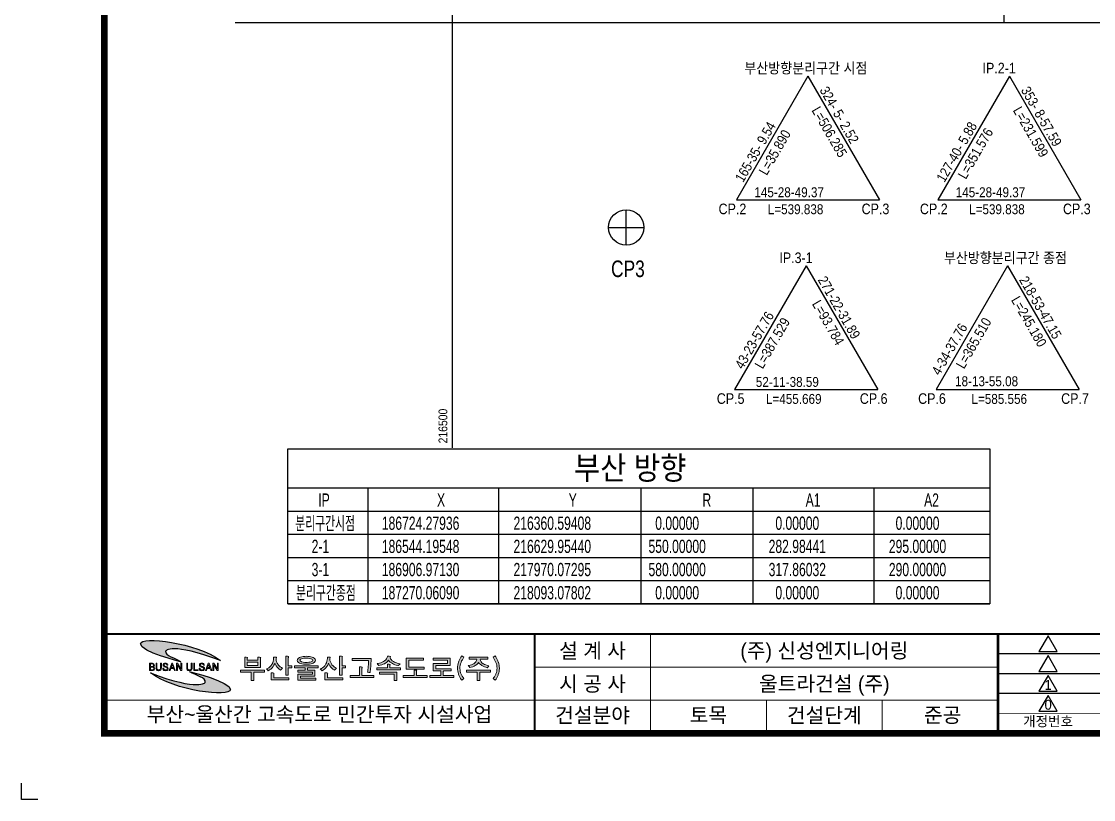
# Model space of a CAD drawing. Header units: inches. Extents: x 0 to 2523, y 0 to 1782.
# Drawn here: x 0 to 971, y 0 to 705 of the extents above; entities that cross this region are included whole.
import ezdxf
from ezdxf.enums import TextEntityAlignment as Align

# ---------------------------------------------------------------- set-up
doc = ezdxf.new("R2010")
doc.units = ezdxf.units.IN
doc.header["$LTSCALE"] = 12
doc.header["$MEASUREMENT"] = 0
for name, color, linetype in [('CA-TABL-LIN1', 4, 'Continuous'), ('CA-TABL-LIN2', 1, 'Continuous'), ('CA-TABL-TEX1', 6, 'Continuous'), ('CA-TABL-TEX2', 3, 'Continuous'), ('CV-GRID-LINE', 1, 'Continuous'), ('CV-GRID-TEXT', 4, 'Continuous'), ('CV-SURV-SYMB', 3, 'Continuous'), ('CV-SURV-TEXT', 3, 'Continuous'), ('CX-BORD', 3, 'Continuous'), ('CX-BORD-LIN1', 4, 'Continuous'), ('CX-BORD-LIN2', 3, 'Continuous'), ('CX-BORD-TEX2', 7, 'Continuous'), ('CX-BORD-TEX3', 6, 'Continuous'), ('CX-MISC', 2, 'Continuous'), ('CZ-TEX1', 6, 'Continuous')]:
    doc.layers.add(name, color=color, linetype=linetype)
doc.styles.add('GHG1', font='Dotum.ttf')
doc.styles.add('GHS', font='Dotum.ttf')
doc.styles.add('RP2', font='Dotum.ttf')
doc.styles.add('TB_TEXT', font='Dotum.ttf')
doc.styles.add('TB_WBTXT', font='Dotum.ttf')
doc.styles.add('TB_WMTXT', font='Dotum.ttf')

# ---------------------------------------------------------------- blocks, each defined once
blk = doc.blocks.new('CXGLOGO-EX흑백1')
h = blk.add_hatch(color=74)
edge = h.paths.add_edge_path()
edge.add_spline(control_points=[(3.24, 1.49), (1.67, 2.6), (-1.78, 3.37), (-1.38, 4.71), (-1.38, 4.71), (-1.38, 4.71), (0.38, 7.51), (15.15, 1.88), (15.15, 1.88), (8, 7.3), (-8.94, 9.33), (-8.99, 6.91), (-8.99, 6.91), (-9.03, 4.5), (3.24, 1.49), (3.24, 1.49)], knot_values=[0, 0, 0, 0, 0.25, 0.25, 0.25, 0.25, 0.5, 0.5, 0.5, 0.5, 0.75, 0.75, 0.75, 0.75, 1, 1, 1, 1], degree=3, periodic=0)
h = blk.add_hatch(color=256)
h.paths.add_polyline_path([(63.25, -2.21), (67.68, -2.21), (67.68, -4.14), (68.44, -4.14), (68.44, -1.6), (63.25, -1.6)])
h.paths.add_polyline_path([(74.44, -1.23), (74.5, -1.07), (74.18, -0.99), (73.66, -0.99), (73.66, -2.67), (70.41, -2.67), (70.41, -3.28), (77.61, -3.28), (77.61, -2.67), (74.41, -2.67), (74.41, -1.3)])
h.paths.add_polyline_path([(93.49, -1.61), (96.71, -1.61), (96.71, -0.99), (89.51, -0.99), (89.51, -1.61), (92.73, -1.61), (92.73, -4.14), (93.49, -4.14)])
h.paths.add_polyline_path([(98.53, -1.72), (98.37, -2.14), (98.33, -2.24), (98.14, -2.64), (97.91, -3.02), (97.66, -3.37), (97.51, -3.56), (98.15, -4.08), (98.41, -3.72), (98.64, -3.35), (98.84, -2.96), (99.02, -2.55), (99.1, -2.3), (99.23, -1.88), (99.33, -1.44), (99.4, -1.01), (99.43, -0.57), (99.43, -0.39), (99.41, 0.03), (99.35, 0.47), (99.26, 0.9), (99.13, 1.34), (99.11, 1.39), (98.97, 1.77), (98.79, 2.15), (98.58, 2.55), (98.35, 2.95), (98.16, 3.25), (97.51, 2.85), (97.76, 2.5), (97.99, 2.12), (98.19, 1.72), (98.35, 1.32), (98.51, 0.88), (98.62, 0.44), (98.69, 0.02), (98.72, -0.4), (98.72, -0.42), (98.7, -0.86), (98.63, -1.29)])
h.paths.add_polyline_path([(93.89, 1.53), (93.7, 1.9), (93.59, 2.25), (95.94, 2.25), (95.94, 2.86), (90.28, 2.86), (90.28, 2.25), (92.65, 2.25), (92.53, 1.84), (92.33, 1.47), (92.04, 1.16), (91.73, 0.92), (91.38, 0.74), (91, 0.59), (90.57, 0.47), (90.09, 0.38), (89.95, 0.36), (90.26, 0.07), (90.53, -0.26), (90.95, -0.16), (91.37, -0.02), (91.77, 0.15), (92.15, 0.37), (92.57, 0.66), (92.88, 0.96), (93.09, 1.27), (93.11, 1.32), (93.33, 1.02), (93.63, 0.73), (94.03, 0.44), (94.15, 0.37), (94.54, 0.16), (94.94, -0.02), (95.35, -0.17), (95.77, -0.28), (96, 0.01), (96.29, 0.32), (95.8, 0.42), (95.36, 0.55), (94.97, 0.7), (94.62, 0.88), (94.53, 0.93), (94.17, 1.21)])
h.paths.add_polyline_path([(86.94, -1.7), (87.06, -2.13), (87.12, -2.3), (87.28, -2.72), (87.46, -3.12), (87.67, -3.51), (87.91, -3.88), (88.06, -4.08), (88.71, -3.56), (88.44, -3.21), (88.2, -2.85), (87.98, -2.45), (87.89, -2.24), (87.73, -1.81), (87.61, -1.38), (87.54, -0.96), (87.51, -0.52), (87.51, -0.42), (87.53, -0.01), (87.6, 0.42), (87.7, 0.86), (87.85, 1.3), (87.85, 1.32), (88.03, 1.74), (88.24, 2.13), (88.46, 2.51), (88.71, 2.85), (88.05, 3.25), (87.8, 2.85), (87.57, 2.45), (87.37, 2.06), (87.21, 1.67), (87.1, 1.39), (86.97, 0.95), (86.88, 0.52), (86.82, 0.08), (86.8, -0.35), (86.8, -0.39), (86.81, -0.83), (86.86, -1.26)])
h.paths.add_polyline_path([(79.45, 1.02), (79.45, -1.26), (81.7, -1.26), (81.7, -2.67), (78.45, -2.67), (78.45, -3.28), (85.65, -3.28), (85.65, -2.67), (82.45, -2.67), (82.45, -1.49), (82.46, -1.45), (82.49, -1.41), (82.54, -1.33), (82.55, -1.26), (84.84, -1.26), (84.84, -0.65), (80.21, -0.65), (80.21, 0.42), (84.56, 0.42), (84.56, 2.62), (79.47, 2.62), (79.47, 2), (83.8, 2), (83.8, 1.02)])
h.paths.add_polyline_path([(76.55, 2.56), (71.31, 2.56), (71.31, -0.7), (76.71, -0.7), (76.71, -0.1), (72.08, -0.1), (72.08, 1.94), (76.55, 1.94)])
h.paths.add_polyline_path([(66.12, 0.8), (65.59, 0.8), (65.59, -0.3), (62.37, -0.3), (62.37, -0.9), (69.57, -0.9), (69.57, -0.3), (66.36, -0.3), (66.36, 0.47), (66.39, 0.55), (66.45, 0.71)])
h.paths.add_polyline_path([(66.51, 3.1), (66.13, 3.15), (65.62, 3.15), (65.55, 2.77), (65.38, 2.41), (65.1, 2.07), (64.75, 1.78), (64.42, 1.56), (64.06, 1.38), (63.66, 1.22), (63.23, 1.08), (62.77, 0.98), (62.49, 0.94), (62.76, 0.65), (63.01, 0.34), (63.46, 0.46), (63.9, 0.59), (64.3, 0.74), (64.68, 0.92), (64.87, 1.02), (65.3, 1.3), (65.63, 1.59), (65.88, 1.89), (65.96, 2.01), (66.16, 1.71), (66.45, 1.42), (66.83, 1.14), (67.1, 0.98), (67.47, 0.78), (67.87, 0.62), (68.3, 0.47), (68.73, 0.35), (68.84, 0.33), (69.11, 0.62), (69.42, 0.91), (68.98, 0.98), (68.55, 1.09), (68.14, 1.24), (67.74, 1.41), (67.49, 1.55), (67.05, 1.83), (66.72, 2.14), (66.5, 2.44), (66.43, 2.62), (66.42, 2.8), (66.49, 2.95)])
h.paths.add_polyline_path([(41.14, 1.3), (40.63, 1.32), (40.18, 1.37), (39.79, 1.46), (39.64, 1.51), (39.23, 1.76), (39.15, 1.95), (39.32, 2.24), (39.64, 2.4), (39.99, 2.5), (40.41, 2.56), (40.9, 2.59), (41.14, 2.6), (41.65, 2.58), (42.1, 2.53), (42.48, 2.44), (42.62, 2.4), (43.03, 2.16), (43.12, 1.95), (42.94, 1.67), (42.62, 1.51), (42.27, 1.41), (41.85, 1.34), (41.36, 1.3)], flags=16)
h.paths.add_polyline_path([(41.55, 3.14), (41.14, 3.15), (40.62, 3.13), (40.15, 3.09), (39.72, 3.01), (39.35, 2.9), (39.08, 2.79), (38.67, 2.52), (38.44, 2.21), (38.39, 1.95), (38.48, 1.6), (38.76, 1.31), (39.08, 1.12), (39.42, 0.98), (39.8, 0.87), (40.23, 0.8), (40.71, 0.76), (41.14, 0.75), (41.65, 0.76), (42.12, 0.81), (42.54, 0.89), (42.92, 1), (43.19, 1.12), (43.6, 1.39), (43.83, 1.7), (43.88, 1.95), (43.79, 2.3), (43.51, 2.6), (43.19, 2.79), (42.85, 2.92), (42.47, 3.03), (42.03, 3.1)])
h.paths.add_polyline_path([(47.59, -1.92), (47.27, -1.84), (46.75, -1.84), (46.75, -3.95), (52.12, -3.95), (52.12, -3.34), (47.52, -3.34), (47.52, -2.2), (47.52, -2.14), (47.55, -2.09)])
h.paths.add_polyline_path([(31.34, -1.92), (31.02, -1.84), (30.5, -1.84), (30.5, -3.95), (35.87, -3.95), (35.87, -3.34), (31.27, -3.34), (31.27, -2.2), (31.27, -2.14), (31.29, -2.09)])
h.paths.add_polyline_path([(42.94, -1.66), (42.94, -2.22), (38.57, -2.22), (38.57, -4.04), (43.94, -4.04), (43.94, -3.43), (39.33, -3.43), (39.33, -2.84), (43.7, -2.84), (43.7, -1.05), (41.51, -1.05), (41.51, -0.34), (44.73, -0.34), (44.73, 0.27), (37.53, 0.27), (37.53, -0.34), (40.75, -0.34), (40.75, -1.05), (38.57, -1.05), (38.57, -1.66)])
h.paths.add_polyline_path([(21.28, -0.99), (21.28, -1.61), (24.5, -1.61), (24.5, -4.14), (25.26, -4.14), (25.26, -1.61), (28.48, -1.61), (28.48, -0.99)])
h.paths.add_polyline_path([(51.7, 3.15), (51.16, 3.15), (51.16, -2.53), (51.92, -2.53), (51.92, -0.36), (52.98, -0.36), (52.98, 0.26), (51.92, 0.26), (51.92, 2.67), (51.94, 2.77), (51.98, 2.87), (52.02, 3.07)])
h.paths.add_polyline_path([(48.36, 2.89), (47.98, 2.94), (47.48, 2.94), (47.48, 2.49), (47.44, 2.06), (47.35, 1.64), (47.2, 1.23), (47.01, 0.84), (46.93, 0.69), (46.66, 0.31), (46.37, -0.01), (46.04, -0.29), (45.68, -0.5), (45.32, -0.65), (45.61, -0.92), (45.89, -1.23), (46.26, -0.98), (46.6, -0.71), (46.92, -0.41), (47.04, -0.28), (47.33, 0.08), (47.57, 0.45), (47.76, 0.83), (47.84, 1.05), (48.01, 0.66), (48.24, 0.28), (48.51, -0.08), (48.82, -0.41), (49.15, -0.7), (49.5, -0.96), (49.6, -1.02), (49.91, -0.72), (50.23, -0.43), (49.86, -0.27), (49.51, -0.04), (49.19, 0.26), (48.87, 0.62), (48.84, 0.66), (48.57, 1.07), (48.37, 1.48), (48.26, 1.87), (48.22, 2.19), (48.25, 2.48), (48.33, 2.7)])
h.paths.add_polyline_path([(35.45, 3.15), (34.91, 3.15), (34.91, -2.53), (35.67, -2.53), (35.67, -0.36), (36.73, -0.36), (36.73, 0.26), (35.67, 0.26), (35.67, 2.67), (35.69, 2.77), (35.73, 2.87), (35.77, 3.07)])
h.paths.add_polyline_path([(32.11, 2.89), (31.73, 2.94), (31.23, 2.94), (31.23, 2.49), (31.19, 2.06), (31.09, 1.64), (30.95, 1.23), (30.76, 0.84), (30.68, 0.69), (30.41, 0.31), (30.12, -0.01), (29.79, -0.29), (29.43, -0.5), (29.07, -0.65), (29.36, -0.92), (29.64, -1.23), (30.01, -0.98), (30.35, -0.71), (30.67, -0.41), (30.79, -0.28), (31.08, 0.08), (31.32, 0.45), (31.51, 0.83), (31.59, 1.05), (31.76, 0.66), (31.99, 0.28), (32.26, -0.08), (32.57, -0.41), (32.89, -0.7), (33.25, -0.96), (33.35, -1.02), (33.65, -0.72), (33.97, -0.43), (33.61, -0.27), (33.26, -0.04), (32.93, 0.26), (32.62, 0.62), (32.59, 0.66), (32.32, 1.07), (32.12, 1.48), (32.01, 1.87), (31.97, 2.19), (32, 2.48), (32.08, 2.7)])
h.paths.add_polyline_path([(26.51, 1.39), (26.51, 0.4), (23.29, 0.4), (23.29, 1.39)], flags=16)
h.paths.add_polyline_path([(27.32, 2.66), (27.37, 2.83), (27, 2.91), (26.51, 2.91), (26.51, 2), (23.29, 2), (23.29, 2.58), (23.3, 2.62), (23.33, 2.67), (23.39, 2.83), (22.99, 2.91), (22.53, 2.91), (22.53, -0.21), (27.28, -0.21), (27.28, 2.56), (27.29, 2.62)])
h.paths.add_polyline_path([(58, -0.14), (57.69, -0.06), (57.16, -0.06), (57.16, -2.67), (54.33, -2.67), (54.33, -3.28), (61.53, -3.28), (61.53, -2.67), (57.92, -2.67), (57.92, -0.45), (57.92, -0.39), (57.96, -0.32)])
h.paths.add_polyline_path([(60.7, 2.5), (55.01, 2.5), (55.01, 1.88), (59.93, 1.88), (59.93, 1.55), (59.9, 1.14), (59.86, 0.66), (59.82, 0.12), (59.76, -0.41), (59.7, -0.88), (59.65, -1.29), (59.59, -1.65), (59.59, -1.67), (59.95, -1.69), (60.35, -1.73), (60.41, -1.34), (60.46, -0.92), (60.51, -0.47), (60.56, 0.01), (60.58, 0.23), (60.62, 0.71), (60.65, 1.18), (60.67, 1.62), (60.69, 2.04), (60.7, 2.45)])
h = blk.add_hatch(color=256)
h.paths.add_polyline_path([(11.6, 0.69), (11.94, -0.26), (11.26, -0.26)], flags=16)
h.paths.add_polyline_path([(12.25, -1.14), (12.54, -1.14), (11.73, 1.06), (11.48, 1.06), (10.67, -1.14), (10.96, -1.14), (11.18, -0.49), (12.02, -0.49)])
h.paths.add_polyline_path([(1.54, -1.14), (0.73, 1.06), (0.48, 1.06), (-0.33, -1.14), (-0.04, -1.14), (0.19, -0.49), (1.03, -0.49), (1.25, -1.14)])
h.paths.add_polyline_path([(1.9, -1.14), (2.17, -1.14), (2.17, 0.61), (3.23, -1.14), (3.52, -1.14), (3.52, 1.06), (3.25, 1.06), (3.25, -0.65), (2.21, 1.06), (1.9, 1.06)])
h.paths.add_polyline_path([(5.3, -0.69), (5.27, -0.48), (5.27, 1.06), (5, 1.06), (5, -0.45), (5.03, -0.7), (5.1, -0.9), (5.16, -0.98), (5.32, -1.1), (5.52, -1.17), (5.77, -1.2), (5.79, -1.2), (6.04, -1.17), (6.25, -1.1), (6.41, -1), (6.41, -0.99), (6.53, -0.82), (6.59, -0.61), (6.6, -0.45), (6.6, 1.06), (6.33, 1.06), (6.33, -0.46), (6.29, -0.7), (6.19, -0.86), (6.01, -0.96), (5.79, -0.98), (5.55, -0.94), (5.4, -0.86)])
h.paths.add_polyline_path([(7.36, 1.06), (7.09, 1.06), (7.09, -1.14), (8.47, -1.14), (8.47, -0.93), (7.36, -0.93)])
h.paths.add_polyline_path([(10.02, 1.02), (9.81, 1.08), (9.56, 1.11), (9.56, 1.11), (9.3, 1.08), (9.1, 1.02), (9.01, 0.95), (8.88, 0.78), (8.84, 0.56), (8.84, 0.54), (8.88, 0.31), (9, 0.15), (9.13, 0.06), (9.37, -0.05), (9.48, -0.09), (9.53, -0.11), (9.76, -0.21), (9.83, -0.25), (10, -0.36), (10.06, -0.48), (10.08, -0.62), (10.02, -0.84), (9.94, -0.9), (9.76, -0.97), (9.57, -0.98), (9.32, -0.94), (9.17, -0.86), (9.07, -0.7), (9.04, -0.45), (8.77, -0.45), (8.8, -0.69), (8.87, -0.89), (8.94, -0.99), (9.1, -1.1), (9.31, -1.17), (9.56, -1.2), (9.57, -1.2), (9.84, -1.17), (10.04, -1.12), (10.15, -1.05), (10.28, -0.89), (10.34, -0.68), (10.35, -0.58), (10.32, -0.35), (10.21, -0.18), (10.18, -0.16), (10.05, -0.07), (9.82, 0.03), (9.65, 0.11), (9.38, 0.22), (9.22, 0.31), (9.21, 0.32), (9.13, 0.51), (9.13, 0.57), (9.2, 0.78), (9.25, 0.82), (9.45, 0.89), (9.55, 0.9), (9.78, 0.85), (9.9, 0.77), (10.02, 0.59), (10.05, 0.47), (10.32, 0.47), (10.28, 0.71), (10.17, 0.89), (10.17, 0.9)])
h.paths.add_polyline_path([(12.89, -1.14), (13.16, -1.14), (13.16, 0.61), (14.23, -1.14), (14.52, -1.14), (14.52, 1.06), (14.24, 1.06), (14.24, -0.65), (13.2, 1.06), (12.89, 1.06)])
h.paths.add_polyline_path([(0.27, -0.26), (0.61, 0.69), (0.95, -0.26)], flags=16)
h.paths.add_polyline_path([(-5.98, 0.11), (-5.98, 0.84), (-5.48, 0.84), (-5.24, 0.81), (-5.13, 0.75), (-5.04, 0.57), (-5.04, 0.49), (-5.09, 0.27), (-5.16, 0.19), (-5.34, 0.12), (-5.5, 0.11)], flags=16)
h.paths.add_polyline_path([(-5.98, -0.93), (-5.98, -0.1), (-5.44, -0.1), (-5.2, -0.13), (-5.1, -0.17), (-4.98, -0.33), (-4.96, -0.52), (-5.01, -0.75), (-5.09, -0.85), (-5.27, -0.92), (-5.44, -0.93)], flags=16)
h.paths.add_polyline_path([(-5.12, 1.02), (-5.35, 1.06), (-5.4, 1.06), (-6.25, 1.06), (-6.25, -1.14), (-5.37, -1.14), (-5.12, -1.12), (-4.92, -1.05), (-4.85, -0.99), (-4.74, -0.83), (-4.69, -0.61), (-4.68, -0.52), (-4.72, -0.28), (-4.81, -0.13), (-4.98, 0), (-5.07, 0.03), (-4.88, 0.15), (-4.85, 0.19), (-4.77, 0.39), (-4.76, 0.5), (-4.8, 0.72), (-4.92, 0.9), (-4.94, 0.91)])
h.paths.add_polyline_path([(-3.97, -0.69), (-3.99, -0.48), (-3.99, 1.06), (-4.26, 1.06), (-4.26, -0.45), (-4.24, -0.7), (-4.16, -0.9), (-4.1, -0.98), (-3.95, -1.1), (-3.74, -1.17), (-3.49, -1.2), (-3.48, -1.2), (-3.22, -1.17), (-3.01, -1.1), (-2.86, -1), (-2.85, -0.99), (-2.74, -0.82), (-2.68, -0.61), (-2.66, -0.45), (-2.66, 1.06), (-2.94, 1.06), (-2.94, -0.46), (-2.97, -0.7), (-3.08, -0.86), (-3.26, -0.96), (-3.47, -0.98), (-3.72, -0.94), (-3.87, -0.86)])
h.paths.add_polyline_path([(-0.83, 0.9), (-0.97, 1.02), (-1.18, 1.08), (-1.44, 1.11), (-1.69, 1.08), (-1.89, 1.02), (-1.98, 0.95), (-2.11, 0.78), (-2.16, 0.56), (-2.16, 0.54), (-2.12, 0.31), (-2, 0.15), (-1.86, 0.06), (-1.63, -0.05), (-1.52, -0.09), (-1.47, -0.11), (-1.24, -0.21), (-1.17, -0.25), (-1, -0.36), (-0.93, -0.48), (-0.92, -0.62), (-0.97, -0.84), (-1.05, -0.9), (-1.23, -0.97), (-1.42, -0.98), (-1.67, -0.94), (-1.82, -0.86), (-1.92, -0.7), (-1.96, -0.45), (-2.22, -0.45), (-2.2, -0.69), (-2.12, -0.89), (-2.05, -0.99), (-1.89, -1.1), (-1.69, -1.17), (-1.43, -1.2), (-1.42, -1.2), (-1.16, -1.17), (-0.96, -1.12), (-0.85, -1.05), (-0.71, -0.89), (-0.65, -0.68), (-0.64, -0.58), (-0.68, -0.35), (-0.79, -0.18), (-0.81, -0.16), (-0.95, -0.07), (-1.17, 0.03), (-1.35, 0.11), (-1.61, 0.22), (-1.77, 0.31), (-1.78, 0.32), (-1.86, 0.51), (-1.86, 0.57), (-1.79, 0.78), (-1.74, 0.82), (-1.55, 0.89), (-1.44, 0.9), (-1.22, 0.85), (-1.09, 0.77), (-0.97, 0.59), (-0.95, 0.47), (-0.68, 0.47), (-0.72, 0.71), (-0.82, 0.89)])
h = blk.add_hatch(color=142)
edge = h.paths.add_edge_path()
edge.add_spline(control_points=[(5.98, -1.49), (7.55, -2.6), (11, -3.37), (10.6, -4.71), (10.6, -4.71), (10.6, -4.71), (8.84, -7.51), (-5.93, -1.88), (-5.93, -1.88), (1.22, -7.3), (18.17, -9.33), (18.21, -6.91), (18.21, -6.91), (18.25, -4.5), (5.98, -1.49), (5.98, -1.49)], knot_values=[0, 0, 0, 0, 0.25, 0.25, 0.25, 0.25, 0.5, 0.5, 0.5, 0.5, 0.75, 0.75, 0.75, 0.75, 1, 1, 1, 1], degree=3, periodic=0)
at = {"lineweight": 0}
for points in [[(86.94, -1.7), (87.06, -2.13), (87.12, -2.3), (87.28, -2.72), (87.46, -3.12), (87.67, -3.51), (87.91, -3.88), (88.06, -4.08), (88.71, -3.56), (88.44, -3.21), (88.2, -2.85), (87.98, -2.45), (87.89, -2.24), (87.73, -1.81), (87.61, -1.38), (87.54, -0.96), (87.51, -0.52), (87.51, -0.42), (87.53, -0.01), (87.6, 0.42), (87.7, 0.86), (87.85, 1.3), (87.85, 1.32), (88.03, 1.74), (88.24, 2.13), (88.46, 2.51), (88.71, 2.85), (88.05, 3.25), (87.8, 2.85), (87.57, 2.45), (87.37, 2.06), (87.21, 1.67), (87.1, 1.39), (86.97, 0.95), (86.88, 0.52), (86.82, 0.08), (86.8, -0.35), (86.8, -0.39), (86.81, -0.83), (86.86, -1.26)], [(98.53, -1.72), (98.37, -2.14), (98.33, -2.24), (98.14, -2.64), (97.91, -3.02), (97.66, -3.37), (97.51, -3.56), (98.15, -4.08), (98.41, -3.72), (98.64, -3.35), (98.84, -2.96), (99.02, -2.55), (99.1, -2.3), (99.23, -1.88), (99.33, -1.44), (99.4, -1.01), (99.43, -0.57), (99.43, -0.39), (99.41, 0.03), (99.35, 0.47), (99.26, 0.9), (99.13, 1.34), (99.11, 1.39), (98.97, 1.77), (98.79, 2.15), (98.58, 2.55), (98.35, 2.95), (98.16, 3.25), (97.51, 2.85), (97.76, 2.5), (97.99, 2.12), (98.19, 1.72), (98.35, 1.32), (98.51, 0.88), (98.62, 0.44), (98.69, 0.02), (98.72, -0.4), (98.72, -0.42), (98.7, -0.86), (98.63, -1.29)], [(-5.12, 1.02), (-5.35, 1.06), (-5.4, 1.06), (-6.25, 1.06), (-6.25, -1.14), (-5.37, -1.14), (-5.12, -1.12), (-4.92, -1.05), (-4.85, -0.99), (-4.74, -0.83), (-4.69, -0.61), (-4.68, -0.52), (-4.72, -0.28), (-4.81, -0.13), (-4.98, 0), (-5.07, 0.03), (-4.88, 0.15), (-4.85, 0.19), (-4.77, 0.39), (-4.76, 0.5), (-4.8, 0.72), (-4.92, 0.9), (-4.94, 0.91)], [(-5.98, 0.11), (-5.98, 0.84), (-5.48, 0.84), (-5.24, 0.81), (-5.13, 0.75), (-5.04, 0.57), (-5.04, 0.49), (-5.09, 0.27), (-5.16, 0.19), (-5.34, 0.12), (-5.5, 0.11)], [(-3.97, -0.69), (-3.99, -0.48), (-3.99, 1.06), (-4.26, 1.06), (-4.26, -0.45), (-4.24, -0.7), (-4.16, -0.9), (-4.1, -0.98), (-3.95, -1.1), (-3.74, -1.17), (-3.49, -1.2), (-3.48, -1.2), (-3.22, -1.17), (-3.01, -1.1), (-2.86, -1), (-2.85, -0.99), (-2.74, -0.82), (-2.68, -0.61), (-2.66, -0.45), (-2.66, 1.06), (-2.94, 1.06), (-2.94, -0.46), (-2.97, -0.7), (-3.08, -0.86), (-3.26, -0.96), (-3.47, -0.98), (-3.72, -0.94), (-3.87, -0.86)], [(-0.83, 0.9), (-0.97, 1.02), (-1.18, 1.08), (-1.44, 1.11), (-1.69, 1.08), (-1.89, 1.02), (-1.98, 0.95), (-2.11, 0.78), (-2.16, 0.56), (-2.16, 0.54), (-2.12, 0.31), (-2, 0.15), (-1.86, 0.06), (-1.63, -0.05), (-1.52, -0.09), (-1.47, -0.11), (-1.24, -0.21), (-1.17, -0.25), (-1, -0.36), (-0.93, -0.48), (-0.92, -0.62), (-0.97, -0.84), (-1.05, -0.9), (-1.23, -0.97), (-1.42, -0.98), (-1.67, -0.94), (-1.82, -0.86), (-1.92, -0.7), (-1.96, -0.45), (-1.96, -0.45), (-2.22, -0.45), (-2.2, -0.69), (-2.12, -0.89), (-2.05, -0.99), (-1.89, -1.1), (-1.69, -1.17), (-1.43, -1.2), (-1.42, -1.2), (-1.16, -1.17), (-0.96, -1.12), (-0.85, -1.05), (-0.71, -0.89), (-0.65, -0.68), (-0.64, -0.58), (-0.68, -0.35), (-0.79, -0.18), (-0.81, -0.16), (-0.95, -0.07), (-1.17, 0.03), (-1.35, 0.11), (-1.61, 0.22), (-1.77, 0.31), (-1.78, 0.32), (-1.86, 0.51), (-1.86, 0.57), (-1.79, 0.78), (-1.74, 0.82), (-1.55, 0.89), (-1.44, 0.9), (-1.22, 0.85), (-1.09, 0.77), (-0.97, 0.59), (-0.95, 0.47), (-0.68, 0.47), (-0.72, 0.71), (-0.82, 0.89)], [(1.54, -1.14), (0.73, 1.06), (0.48, 1.06), (-0.33, -1.14), (-0.04, -1.14), (0.19, -0.49), (1.03, -0.49), (1.25, -1.14)], [(0.27, -0.26), (0.61, 0.69), (0.95, -0.26)], [(1.9, -1.14), (2.17, -1.14), (2.17, 0.61), (3.23, -1.14), (3.52, -1.14), (3.52, 1.06), (3.25, 1.06), (3.25, -0.65), (2.21, 1.06), (1.9, 1.06)], [(5.3, -0.69), (5.27, -0.48), (5.27, 1.06), (5, 1.06), (5, -0.45), (5.03, -0.7), (5.1, -0.9), (5.16, -0.98), (5.32, -1.1), (5.52, -1.17), (5.77, -1.2), (5.79, -1.2), (6.04, -1.17), (6.25, -1.1), (6.41, -1), (6.41, -0.99), (6.53, -0.82), (6.59, -0.61), (6.6, -0.45), (6.6, 1.06), (6.33, 1.06), (6.33, -0.46), (6.29, -0.7), (6.19, -0.86), (6.01, -0.96), (5.79, -0.98), (5.55, -0.94), (5.4, -0.86)], [(7.36, 1.06), (7.09, 1.06), (7.09, -1.14), (8.47, -1.14), (8.47, -0.93), (7.36, -0.93)], [(10.02, 1.02), (9.81, 1.08), (9.56, 1.11), (9.56, 1.11), (9.3, 1.08), (9.1, 1.02), (9.01, 0.95), (8.88, 0.78), (8.84, 0.56), (8.84, 0.54), (8.88, 0.31), (9, 0.15), (9.13, 0.06), (9.37, -0.05), (9.48, -0.09), (9.53, -0.11), (9.76, -0.21), (9.83, -0.25), (10, -0.36), (10.06, -0.48), (10.08, -0.62), (10.02, -0.84), (9.94, -0.9), (9.76, -0.97), (9.57, -0.98), (9.32, -0.94), (9.17, -0.86), (9.07, -0.7), (9.04, -0.45), (9.04, -0.45), (8.77, -0.45), (8.8, -0.69), (8.87, -0.89), (8.94, -0.99), (9.1, -1.1), (9.31, -1.17), (9.56, -1.2), (9.57, -1.2), (9.84, -1.17), (10.04, -1.12), (10.15, -1.05), (10.28, -0.89), (10.34, -0.68), (10.35, -0.58), (10.32, -0.35), (10.21, -0.18), (10.18, -0.16), (10.05, -0.07), (9.82, 0.03), (9.65, 0.11), (9.38, 0.22), (9.22, 0.31), (9.21, 0.32), (9.13, 0.51), (9.13, 0.57), (9.2, 0.78), (9.25, 0.82), (9.45, 0.89), (9.55, 0.9), (9.78, 0.85), (9.9, 0.77), (10.02, 0.59), (10.05, 0.47), (10.32, 0.47), (10.28, 0.71), (10.17, 0.89), (10.17, 0.9)], [(12.25, -1.14), (12.54, -1.14), (11.73, 1.06), (11.48, 1.06), (10.67, -1.14), (10.96, -1.14), (11.18, -0.49), (12.02, -0.49)], [(11.6, 0.69), (11.94, -0.26), (11.26, -0.26)], [(12.89, -1.14), (13.16, -1.14), (13.16, 0.61), (14.23, -1.14), (14.52, -1.14), (14.52, 1.06), (14.24, 1.06), (14.24, -0.65), (13.2, 1.06), (12.89, 1.06)], [(27.32, 2.66), (27.37, 2.83), (27, 2.91), (26.51, 2.91), (26.51, 2), (23.29, 2), (23.29, 2.58), (23.3, 2.62), (23.33, 2.67), (23.39, 2.83), (22.99, 2.91), (22.53, 2.91), (22.53, -0.21), (27.28, -0.21), (27.28, 2.56), (27.29, 2.62)], [(26.51, 1.39), (26.51, 0.4), (23.29, 0.4), (23.29, 1.39)], [(32.11, 2.89), (31.73, 2.94), (31.23, 2.94), (31.23, 2.49), (31.19, 2.06), (31.09, 1.64), (30.95, 1.23), (30.76, 0.84), (30.68, 0.69), (30.41, 0.31), (30.12, -0.01), (29.79, -0.29), (29.43, -0.5), (29.07, -0.65), (29.36, -0.92), (29.64, -1.23), (30.01, -0.98), (30.35, -0.71), (30.67, -0.41), (30.79, -0.28), (31.08, 0.08), (31.32, 0.45), (31.51, 0.83), (31.59, 1.05), (31.76, 0.66), (31.99, 0.28), (32.26, -0.08), (32.57, -0.41), (32.89, -0.7), (33.25, -0.96), (33.35, -1.02), (33.65, -0.72), (33.97, -0.43), (33.61, -0.27), (33.26, -0.04), (32.93, 0.26), (32.62, 0.62), (32.59, 0.66), (32.32, 1.07), (32.12, 1.48), (32.01, 1.87), (31.97, 2.19), (32, 2.48), (32.08, 2.7)], [(35.45, 3.15), (34.91, 3.15), (34.91, -2.53), (35.67, -2.53), (35.67, -0.36), (36.73, -0.36), (36.73, 0.26), (35.67, 0.26), (35.67, 2.67), (35.69, 2.77), (35.73, 2.87), (35.77, 3.07)], [(42.94, -1.66), (42.94, -2.22), (38.57, -2.22), (38.57, -4.04), (43.94, -4.04), (43.94, -3.43), (39.33, -3.43), (39.33, -2.84), (43.7, -2.84), (43.7, -1.05), (41.51, -1.05), (41.51, -0.34), (44.73, -0.34), (44.73, 0.27), (37.53, 0.27), (37.53, -0.34), (40.75, -0.34), (40.75, -1.05), (38.57, -1.05), (38.57, -1.66)], [(41.55, 3.14), (41.14, 3.15), (40.62, 3.13), (40.15, 3.09), (39.72, 3.01), (39.35, 2.9), (39.08, 2.79), (38.67, 2.52), (38.44, 2.21), (38.39, 1.95), (38.48, 1.6), (38.76, 1.31), (39.08, 1.12), (39.42, 0.98), (39.8, 0.87), (40.23, 0.8), (40.71, 0.76), (41.14, 0.75), (41.65, 0.76), (42.12, 0.81), (42.54, 0.89), (42.92, 1), (43.19, 1.12), (43.6, 1.39), (43.83, 1.7), (43.88, 1.95), (43.79, 2.3), (43.51, 2.6), (43.19, 2.79), (42.85, 2.92), (42.47, 3.03), (42.03, 3.1)], [(41.14, 1.3), (40.63, 1.32), (40.18, 1.37), (39.79, 1.46), (39.64, 1.51), (39.23, 1.76), (39.15, 1.95), (39.32, 2.24), (39.64, 2.4), (39.99, 2.5), (40.41, 2.56), (40.9, 2.59), (41.14, 2.6), (41.65, 2.58), (42.1, 2.53), (42.48, 2.44), (42.62, 2.4), (43.03, 2.16), (43.12, 1.95), (42.94, 1.67), (42.62, 1.51), (42.27, 1.41), (41.85, 1.34), (41.36, 1.3)], [(48.36, 2.89), (47.98, 2.94), (47.48, 2.94), (47.48, 2.49), (47.44, 2.06), (47.35, 1.64), (47.2, 1.23), (47.01, 0.84), (46.93, 0.69), (46.66, 0.31), (46.37, -0.01), (46.04, -0.29), (45.68, -0.5), (45.32, -0.65), (45.61, -0.92), (45.89, -1.23), (46.26, -0.98), (46.6, -0.71), (46.92, -0.41), (47.04, -0.28), (47.33, 0.08), (47.57, 0.45), (47.76, 0.83), (47.84, 1.05), (48.01, 0.66), (48.24, 0.28), (48.51, -0.08), (48.82, -0.41), (49.15, -0.7), (49.5, -0.96), (49.6, -1.02), (49.91, -0.72), (50.23, -0.43), (49.86, -0.27), (49.51, -0.04), (49.19, 0.26), (48.87, 0.62), (48.84, 0.66), (48.57, 1.07), (48.37, 1.48), (48.26, 1.87), (48.22, 2.19), (48.25, 2.48), (48.33, 2.7)], [(51.7, 3.15), (51.16, 3.15), (51.16, -2.53), (51.92, -2.53), (51.92, -0.36), (52.98, -0.36), (52.98, 0.26), (51.92, 0.26), (51.92, 2.67), (51.94, 2.77), (51.98, 2.87), (52.02, 3.07)], [(60.7, 2.5), (55.01, 2.5), (55.01, 1.88), (59.93, 1.88), (59.93, 1.55), (59.9, 1.14), (59.86, 0.66), (59.82, 0.12), (59.76, -0.41), (59.7, -0.88), (59.65, -1.29), (59.59, -1.65), (59.59, -1.67), (59.95, -1.69), (60.35, -1.73), (60.41, -1.34), (60.46, -0.92), (60.51, -0.47), (60.56, 0.01), (60.58, 0.23), (60.62, 0.71), (60.65, 1.18), (60.67, 1.62), (60.69, 2.04), (60.7, 2.45)], [(66.12, 0.8), (65.59, 0.8), (65.59, -0.3), (62.37, -0.3), (62.37, -0.9), (69.57, -0.9), (69.57, -0.3), (66.36, -0.3), (66.36, 0.47), (66.39, 0.55), (66.45, 0.71)], [(66.51, 3.1), (66.13, 3.15), (65.62, 3.15), (65.55, 2.77), (65.38, 2.41), (65.1, 2.07), (64.75, 1.78), (64.42, 1.56), (64.06, 1.38), (63.66, 1.22), (63.23, 1.08), (62.77, 0.98), (62.49, 0.94), (62.76, 0.65), (63.01, 0.34), (63.46, 0.46), (63.9, 0.59), (64.3, 0.74), (64.68, 0.92), (64.87, 1.02), (65.3, 1.3), (65.63, 1.59), (65.88, 1.89), (65.96, 2.01), (66.16, 1.71), (66.45, 1.42), (66.83, 1.14), (67.1, 0.98), (67.47, 0.78), (67.87, 0.62), (68.3, 0.47), (68.73, 0.35), (68.84, 0.33), (69.11, 0.62), (69.42, 0.91), (68.98, 0.98), (68.55, 1.09), (68.14, 1.24), (67.74, 1.41), (67.49, 1.55), (67.05, 1.83), (66.72, 2.14), (66.5, 2.44), (66.43, 2.62), (66.42, 2.8), (66.49, 2.95)], [(76.55, 2.56), (71.31, 2.56), (71.31, -0.7), (76.71, -0.7), (76.71, -0.1), (72.08, -0.1), (72.08, 1.94), (76.55, 1.94)], [(79.45, 1.02), (79.45, -1.26), (81.7, -1.26), (81.7, -2.67), (78.45, -2.67), (78.45, -3.28), (85.65, -3.28), (85.65, -2.67), (82.45, -2.67), (82.45, -1.49), (82.46, -1.45), (82.49, -1.41), (82.54, -1.33), (82.55, -1.26), (84.84, -1.26), (84.84, -0.65), (80.21, -0.65), (80.21, 0.42), (84.56, 0.42), (84.56, 2.62), (79.47, 2.62), (79.47, 2), (83.8, 2), (83.8, 1.02)], [(93.89, 1.53), (93.7, 1.9), (93.59, 2.25), (95.94, 2.25), (95.94, 2.86), (90.28, 2.86), (90.28, 2.25), (92.65, 2.25), (92.53, 1.84), (92.33, 1.47), (92.04, 1.16), (91.73, 0.92), (91.38, 0.74), (91, 0.59), (90.57, 0.47), (90.09, 0.38), (89.95, 0.36), (90.26, 0.07), (90.53, -0.26), (90.95, -0.16), (91.37, -0.02), (91.77, 0.15), (92.15, 0.37), (92.57, 0.66), (92.88, 0.96), (93.09, 1.27), (93.11, 1.32), (93.33, 1.02), (93.63, 0.73), (94.03, 0.44), (94.15, 0.37), (94.54, 0.16), (94.94, -0.02), (95.35, -0.17), (95.77, -0.28), (96, 0.01), (96.29, 0.32), (95.8, 0.42), (95.36, 0.55), (94.97, 0.7), (94.62, 0.88), (94.53, 0.93), (94.17, 1.21)], [(-5.98, -0.93), (-5.98, -0.1), (-5.44, -0.1), (-5.2, -0.13), (-5.1, -0.17), (-4.98, -0.33), (-4.96, -0.52), (-5.01, -0.75), (-5.09, -0.85), (-5.27, -0.92), (-5.44, -0.93)], [(21.28, -0.99), (21.28, -1.61), (24.5, -1.61), (24.5, -4.14), (25.26, -4.14), (25.26, -1.61), (28.48, -1.61), (28.48, -0.99)], [(31.34, -1.92), (31.02, -1.84), (30.5, -1.84), (30.5, -3.95), (35.87, -3.95), (35.87, -3.34), (31.27, -3.34), (31.27, -2.2), (31.27, -2.14), (31.29, -2.09)], [(47.59, -1.92), (47.27, -1.84), (46.75, -1.84), (46.75, -3.95), (52.12, -3.95), (52.12, -3.34), (47.52, -3.34), (47.52, -2.2), (47.52, -2.14), (47.55, -2.09)], [(58, -0.14), (57.69, -0.06), (57.16, -0.06), (57.16, -2.67), (54.33, -2.67), (54.33, -3.28), (61.53, -3.28), (61.53, -2.67), (57.92, -2.67), (57.92, -0.45), (57.92, -0.39), (57.96, -0.32)], [(63.25, -2.21), (67.68, -2.21), (67.68, -4.14), (68.44, -4.14), (68.44, -1.6), (63.25, -1.6)], [(74.44, -1.23), (74.5, -1.07), (74.18, -0.99), (73.66, -0.99), (73.66, -2.67), (70.41, -2.67), (70.41, -3.28), (77.61, -3.28), (77.61, -2.67), (74.41, -2.67), (74.41, -1.3)], [(93.49, -1.61), (96.71, -1.61), (96.71, -0.99), (89.51, -0.99), (89.51, -1.61), (92.73, -1.61), (92.73, -4.14), (93.49, -4.14)]]:
    blk.add_lwpolyline(points, close=True, dxfattribs=at)
blk.add_lwpolyline([(-1.44, 1.11), (-1.44, 1.11)], dxfattribs=at)
at = {"color": 74}
blk.add_open_spline([(3.24, 1.49), (1.67, 2.6), (-1.78, 3.37), (-1.38, 4.71), (-1.38, 4.71), (-1.38, 4.71), (0.38, 7.51), (15.15, 1.88), (15.15, 1.88), (8, 7.3), (-8.94, 9.33), (-8.99, 6.91), (-8.99, 6.91), (-9.03, 4.5), (3.24, 1.49), (3.24, 1.49)], degree=3, knots=[0, 0, 0, 0, 0.25, 0.25, 0.25, 0.25, 0.5, 0.5, 0.5, 0.5, 0.75, 0.75, 0.75, 0.75, 1, 1, 1, 1], dxfattribs=at)
at = {"color": 142}
blk.add_open_spline([(5.98, -1.49), (7.55, -2.6), (11, -3.37), (10.6, -4.71), (10.6, -4.71), (10.6, -4.71), (8.84, -7.51), (-5.93, -1.88), (-5.93, -1.88), (1.22, -7.3), (18.17, -9.33), (18.21, -6.91), (18.21, -6.91), (18.25, -4.5), (5.98, -1.49), (5.98, -1.49)], degree=3, knots=[0, 0, 0, 0, 0.25, 0.25, 0.25, 0.25, 0.5, 0.5, 0.5, 0.5, 0.75, 0.75, 0.75, 0.75, 1, 1, 1, 1], dxfattribs=at)
blk = doc.blocks.new('CXBLKA1-KHCA-부산~울산109_K2H')
at = {"layer": 'CX-BORD-LIN1', "const_width": 2}
blk.add_lwpolyline([(821, 20), (25, 20), (25, 574), (821, 574)], close=True, dxfattribs=at)
at = {"layer": 'CX-BORD-LIN1'}
for points, const_width in [([(821, 50), (25, 50)], 0.6), ([(155, 20), (155, 50)], 0.6), ([(190, 20), (190, 50)], 0.3), ([(295, 20), (295, 50)], 0.8), ([(295, 20), (295, 50)], 0.6), ([(591, 26), (295, 26)], 0.2)]:
    blk.add_lwpolyline(points, dxfattribs=dict(at, const_width=const_width))
for points in [[(310.08, 49.47), (307.34, 44.71), (312.83, 44.71)], [(310.08, 43.47), (307.34, 38.71), (312.83, 38.71)], [(310.08, 37.47), (307.34, 32.71), (312.83, 32.71)], [(310.08, 31.47), (307.34, 26.71), (312.83, 26.71)]]:
    blk.add_lwpolyline(points, close=True, dxfattribs=at)
at = {"layer": 'CX-BORD-LIN2'}
for points in [[(591, 44), (295, 44)], [(591, 38), (295, 38)], [(591, 32), (295, 32)]]:
    blk.add_lwpolyline(points, dxfattribs=at)
at = {"layer": 'CX-BORD-LIN2', "const_width": 0.3}
for points in [[(295, 40), (155, 40)], [(295, 30), (25, 30)], [(225, 20), (225, 30)], [(260, 20), (260, 30)]]:
    blk.add_lwpolyline(points, dxfattribs=at)
at = {"layer": 'CX-MISC'}
blk.add_lwpolyline([(5, 0), (0, 0), (0, 5)], dxfattribs=at)
blk.add_blockref('CXGLOGO-EX흑백1', (44.93, 40.12), dxfattribs=at)
at = {"layer": 'CX-BORD-LIN1', "style": 'TB_TEXT'}
for tag, height, p in [('TR_RDAT4', 3.5, (342.5, 47)), ('TR_DGN4', 3.5, (484.12, 47)), ('TR_CHK4', 3.5, (524.12, 47)), ('TR_APP4', 3.5, (564.12, 47)), ('TR_RNUM4', 3, (310.11, 46.64)), ('TR_RNUM3', 3, (310.11, 40.64)), ('TR_RDAT3', 3.5, (342.5, 41)), ('TR_DGN3', 3.5, (484.12, 41)), ('TR_CHK3', 3.5, (524.12, 41)), ('TR_APP3', 3.5, (564.12, 41)), ('TR_RNUM2', 3, (310.11, 34.64)), ('TR_RDAT2', 3.5, (342.5, 35)), ('TR_DGN2', 3.5, (484.12, 35)), ('TR_CHK2', 3.5, (524.12, 35)), ('TR_APP2', 3.5, (564.12, 35)), ('TR_RNUM1', 3, (310.11, 28.64)), ('TR_RDAT1', 3.5, (342.5, 29)), ('TR_DGN1', 3.5, (484.12, 29)), ('TR_CHK1', 3.5, (524.12, 29)), ('TR_APP1', 3.5, (564.12, 29))]:
    blk.add_attdef(tag, text='', height=height, dxfattribs=at).set_placement(p, align=Align.MIDDLE_CENTER)
for tag, p in [('TR_RCON4', (367.3, 47)), ('TR_RCON3', (367.3, 41)), ('TR_RCON2', (367.3, 35)), ('TR_RCON1', (367.3, 29))]:
    blk.add_attdef(tag, text='', height=3.5, dxfattribs=at).set_placement(p, align=Align.MIDDLE_LEFT)
at = {"layer": 'CX-BORD-LIN2', "style": 'TB_TEXT'}
blk.add_attdef('TD_VERSION', text='', height=3, rotation=90, dxfattribs=at).set_placement((825.5, 68.01), align=Align.MIDDLE_CENTER)
at = {"layer": 'CX-BORD-TEX2', "style": 'TB_WMTXT'}
for tag, height, p in [('TB_CNAME', 5, (40.34, 551.83)), ('TB_CSCOP', 4, (41.63, 543.83))]:
    blk.add_attdef(tag, text='', height=height, dxfattribs=at).set_placement(p, align=Align.BOTTOM_LEFT)
at = {"layer": 'CX-BORD-TEX2', "style": 'TB_WBTXT'}
for tag, height, p in [('TB_MTITIL', 10, (423, 553.33)), ('TB_STITL', 7, (423, 538.33))]:
    blk.add_attdef(tag, text='', height=height, dxfattribs=at).set_placement(p, align=Align.MIDDLE_CENTER)
at = {"layer": 'CX-BORD-TEX3', "style": 'TB_TEXT'}
for s, height, p in [('설 계 사', 4.5, (172.5, 45)), ('시 공 사', 4.5, (172.5, 35)), ('건설분야', 4.5, (172.5, 25.53)), ('건설단계', 4.5, (242.5, 25.53)), ('개정번호', 3, (310.08, 23.66))]:
    blk.add_text(s, height=height, dxfattribs=at).set_placement(p, align=Align.MIDDLE)
for tag, height, p in [('TD_DCOMP', 4.5, (242.5, 45)), ('TD_CSECT', 4.5, (636, 45)), ('TD_DNAME_TOP', 4.5, (780, 45)), ('TD_DNAME_MAIN', 4.5, (780, 39.01)), ('TD_CCOMP', 4.5, (242.5, 35)), ('TD_HSCAL', 4.5, (651.7, 35.24)), ('TD_VSCAL', 4.5, (680.78, 35.24)), ('TD_DNAME_BOT', 3, (780, 33.65)), ('TD_CNAME', 4.5, (90, 25.75)), ('TD_FIELD', 4.5, (207.5, 25.53)), ('TD_CSTEP', 4.5, (278.24, 25.53)), ('TD_DWGCODE', 4.5, (666, 25.39)), ('TD_DWGNO', 4.5, (780, 25.39))]:
    blk.add_attdef(tag, text='', height=height, dxfattribs=at).set_placement(p, align=Align.MIDDLE_CENTER)
at = {"layer": 'CX-BORD-TEX3', "style": 'TB_TEXT', "width": 0.9}
blk.add_attdef('TD_CDIST', text='', height=4, dxfattribs=at).set_placement((681, 45), align=Align.MIDDLE_CENTER)

msp = doc.modelspace()

# ---------------------------------------------------------------- linework, layer by layer
at = {"layer": 'CA-TABL-LIN1', "linetype": 'Continuous'}
for p, q in [((241.25, 177.45), (241.25, 317.89)), ((241.25, 317.89), (877.44, 317.89)), ((877.44, 317.89), (877.44, 177.45)), ((241.25, 282.45), (877.44, 282.45)), ((241.25, 261.45), (877.44, 261.45)), ((877.44, 177.45), (241.25, 177.45)), ((241.25, 177.45), (877.44, 177.45))]:
    msp.add_line(p, q, dxfattribs=at)
at = {"layer": 'CA-TABL-LIN2', "linetype": 'Continuous'}
for p, q in [((712.71, 655.67), (647.91, 543.44)), ((712.71, 655.67), (777.51, 543.44)), ((895.15, 655.67), (830.35, 543.44)), ((895.15, 655.67), (959.95, 543.44)), ((647.91, 543.44), (777.51, 543.44)), ((830.35, 543.44), (959.95, 543.44)), ((711.06, 483.77), (646.26, 371.54)), ((711.06, 483.77), (775.86, 371.54)), ((893.5, 483.77), (828.7, 371.54)), ((893.5, 483.77), (958.3, 371.54)), ((646.26, 371.54), (775.86, 371.54)), ((828.7, 371.54), (958.3, 371.54)), ((313.79, 282.45), (313.79, 177.45))]:
    msp.add_line(p, q, dxfattribs=at)
at = {"layer": 'CA-TABL-LIN2'}
for p, q in [((432.33, 282.45), (432.33, 177.45)), ((561.19, 282.45), (561.19, 177.45)), ((662.63, 282.45), (662.63, 177.45)), ((772.49, 282.45), (772.49, 177.45)), ((241.25, 240.45), (877.44, 240.45)), ((241.25, 219.45), (877.44, 219.45)), ((241.25, 198.45), (877.44, 198.45))]:
    msp.add_line(p, q, dxfattribs=at)
at = {"layer": 'CV-GRID-LINE', "linetype": 'Continuous'}
for p, q in [((890.45, 704.22), (890.45, 1262.93)), ((390.45, 704.22), (390.45, 1093.19)), ((193.62, 704.22), (390.45, 704.22)), ((193.62, 704.22), (390.45, 704.22)), ((390.45, 704.22), (1705.26, 704.22)), ((390.45, 704.22), (607.08, 704.22)), ((390.45, 318.8), (390.45, 704.22)), ((390.45, 458.5), (390.45, 704.22))]:
    msp.add_line(p, q, dxfattribs=at)
at = {"layer": 'CV-SURV-SYMB', "linetype": 'Continuous'}
for p, q in [((548.03, 502.47), (548.03, 534.47)), ((532.03, 518.47), (564.03, 518.47))]:
    msp.add_line(p, q, dxfattribs=at)
msp.add_circle((548.03, 518.47), 16, dxfattribs=at)

# ---------------------------------------------------------------- block references
at = {"layer": 'CX-BORD'}
ref = msp.add_blockref('CXBLKA1-KHCA-부산~울산109_K2H', (0, 0), dxfattribs=dict(at, xscale=3, yscale=3, zscale=3))
ref.add_attrib('TD_CNAME', '부산~울산간 고속도로 민간투자 시설사업', dxfattribs={"layer": 'CX-BORD-TEX3', "height": 13.5, "style": 'TB_TEXT'}).set_placement((270, 77.26), align=Align.MIDDLE_CENTER)
ref.add_attrib('TD_DCOMP', '(주) 신성엔지니어링', dxfattribs={"layer": 'CX-BORD-TEX3', "height": 13.5, "style": 'TB_TEXT'}).set_placement((727.5, 135), align=Align.MIDDLE_CENTER)
ref.add_attrib('TD_CCOMP', '울트라건설 (주)', dxfattribs={"layer": 'CX-BORD-TEX3', "height": 13.5, "style": 'TB_TEXT'}).set_placement((727.5, 105), align=Align.MIDDLE_CENTER)
ref.add_attrib('TD_FIELD', '토목', dxfattribs={"layer": 'CX-BORD-TEX3', "height": 13.5, "style": 'TB_TEXT'}).set_placement((622.5, 76.58), align=Align.MIDDLE_CENTER)
ref.add_attrib('TD_CSTEP', '준공', dxfattribs={"layer": 'CX-BORD-TEX3', "height": 13.5, "style": 'TB_TEXT'}).set_placement((834.73, 76.58), align=Align.MIDDLE_CENTER)
ref.add_attrib('TR_RNUM1', '0', dxfattribs={"layer": 'CX-BORD-LIN1', "height": 9, "style": 'TB_TEXT'}).set_placement((930.32, 85.91), align=Align.MIDDLE_CENTER)
ref.add_attrib('TR_RNUM2', '1', dxfattribs={"layer": 'CX-BORD-LIN1', "height": 9, "style": 'TB_TEXT'}).set_placement((930.32, 103.91), align=Align.MIDDLE_CENTER)

# ---------------------------------------------------------------- texts
at = {"layer": 'CA-TABL-TEX1', "style": 'GHS', "width": 0.9}
for s, p in [('부산방향분리구간 시점', (655.04, 658.1)), ('IP.2-1', (870.85, 658.1)), ('CP.2', (631.71, 530.48)), ('CP.3', (761.31, 530.48)), ('CP.2', (814.15, 530.48)), ('CP.3', (943.75, 530.48)), ('IP.3-1', (686.76, 486.2)), ('부산방향분리구간 종점', (835.84, 486.2)), ('CP.5', (630.06, 358.58)), ('CP.6', (759.66, 358.58)), ('CP.6', (812.5, 358.58)), ('CP.7', (942.1, 358.58))]:
    msp.add_text(s, height=9.6, dxfattribs=at).set_placement(p)
at = {"layer": 'CA-TABL-TEX1', "style": 'GHS', "width": 0.7}
for s, p in [('IP', (268.98, 265.45)), ('X', (376.55, 265.45)), ('Y', (495.88, 265.45)), ('R', (617.09, 265.45)), ('A1', (710.6, 265.45)), ('A2', (817.93, 265.45))]:
    msp.add_text(s, height=12, rotation=360, dxfattribs=at).set_placement(p)
at = {"layer": 'CA-TABL-TEX2'}
for s, height, rotation, style, width, p in [('324- 5- 2.52', 9, 300, 'RP2', 0.9, (722.92, 642.86)), ('353- 8-57.59', 9, 300, 'RP2', 0.9, (905.36, 642.86)), ('L=506.285', 9, 300, 'RP2', 0.9, (715.66, 624.64)), ('L=231.599', 9, 300, 'RP2', 0.9, (898.1, 624.64)), ('165-35- 9.54', 9, 60, 'RP2', 0.9, (653.91, 558.68)), ('127-40- 5.88', 9, 60, 'RP2', 0.9, (836.35, 558.68)), ('L=35.890', 9, 60, 'RP2', 0.9, (675.33, 565.02)), ('L=351.576', 9, 60, 'RP2', 0.9, (855.75, 561.51)), ('271-22-31.89', 9, 300, 'RP2', 0.9, (721.27, 470.96)), ('218-53-47.15', 9, 300, 'RP2', 0.9, (903.71, 470.96)), ('L=93.784', 9, 300, 'RP2', 0.9, (716.04, 449.24)), ('L=245.180', 9, 300, 'RP2', 0.9, (896.45, 452.74)), (' 43-23-57.76', 9, 60, 'RP2', 0.9, (652.26, 386.78)), ('L=387.529', 9, 60, 'RP2', 0.9, (671.66, 389.61)), ('  4-34-37.76', 9, 60, 'RP2', 0.9, (829.04, 378.61)), ('L=365.510', 9, 60, 'RP2', 0.9, (854.1, 389.61)), ('분리구간시점', 12, 360, 'GHS', 0.6, (248.05, 244.45)), ('186724.27936', 12, 360, 'GHS', 0.7, (326.55, 244.45)), ('216360.59408', 12, 360, 'GHS', 0.7, (445.88, 244.45)), ('    0.00000', 12, 360, 'GHS', 0.7, (562.09, 244.45)), ('   0.00000', 12, 360, 'GHS', 0.7, (674.01, 244.45)), ('   0.00000', 12, 360, 'GHS', 0.7, (782.93, 244.45)), ('2-1', 12, 360, 'GHS', 0.7, (262.96, 223.45)), ('186544.19548', 12, 360, 'GHS', 0.7, (326.55, 223.45)), ('216629.95440', 12, 360, 'GHS', 0.7, (445.88, 223.45)), ('  550.00000', 12, 360, 'GHS', 0.7, (562.09, 223.45)), (' 282.98441', 12, 360, 'GHS', 0.7, (674.01, 223.45)), (' 295.00000', 12, 360, 'GHS', 0.7, (782.93, 223.45)), ('3-1', 12, 360, 'GHS', 0.7, (262.96, 202.45)), ('186906.97130', 12, 360, 'GHS', 0.7, (326.55, 202.45)), ('217970.07295', 12, 360, 'GHS', 0.7, (445.88, 202.45)), ('  580.00000', 12, 360, 'GHS', 0.7, (562.09, 202.45)), (' 317.86032', 12, 360, 'GHS', 0.7, (674.01, 202.45)), (' 290.00000', 12, 360, 'GHS', 0.7, (782.93, 202.45)), ('분리구간종점', 12, 360, 'GHS', 0.6, (248.77, 181.45)), ('187270.06090', 12, 360, 'GHS', 0.7, (326.55, 181.45)), ('218093.07802', 12, 360, 'GHS', 0.7, (445.88, 181.45)), ('    0.00000', 12, 360, 'GHS', 0.7, (562.09, 181.45)), ('   0.00000', 12, 360, 'GHS', 0.7, (674.01, 181.45)), ('   0.00000', 12, 360, 'GHS', 0.7, (782.93, 181.45))]:
    msp.add_text(s, height=height, rotation=rotation, dxfattribs=dict(at, style=style, width=width)).set_placement(p)
at = {"layer": 'CA-TABL-TEX2', "style": 'RP2', "width": 0.9}
for s, p in [('145-28-49.37', (664.11, 545.87)), ('145-28-49.37', (846.55, 545.87)), ('L=539.838', (676.26, 530.48)), ('L=539.838', (858.7, 530.48)), (' 52-11-38.59', (662.46, 373.97)), (' 18-13-55.08', (843.02, 374.6)), ('L=455.669', (674.61, 358.58)), ('L=585.556', (860.82, 358.58))]:
    msp.add_text(s, height=9, dxfattribs=at).set_placement(p)
at = {"layer": 'CV-GRID-TEXT', "linetype": 'Continuous', "style": 'GHS', "width": 0.9}
msp.add_text('216500', height=8, rotation=90, dxfattribs=at).set_placement((385.93, 322.77))
at = {"layer": 'CV-SURV-TEXT', "color": 2, "style": 'GHS', "width": 0.8}
msp.add_text('CP3', height=15, dxfattribs=at).set_placement((534.27, 473.49))
at = {"layer": 'CZ-TEX1', "style": 'GHG1', "width": 0.9}
msp.add_text('부산 방향', height=21, dxfattribs=at).set_placement((500.75, 289.97))

doc.saveas('drawing.dxf')
